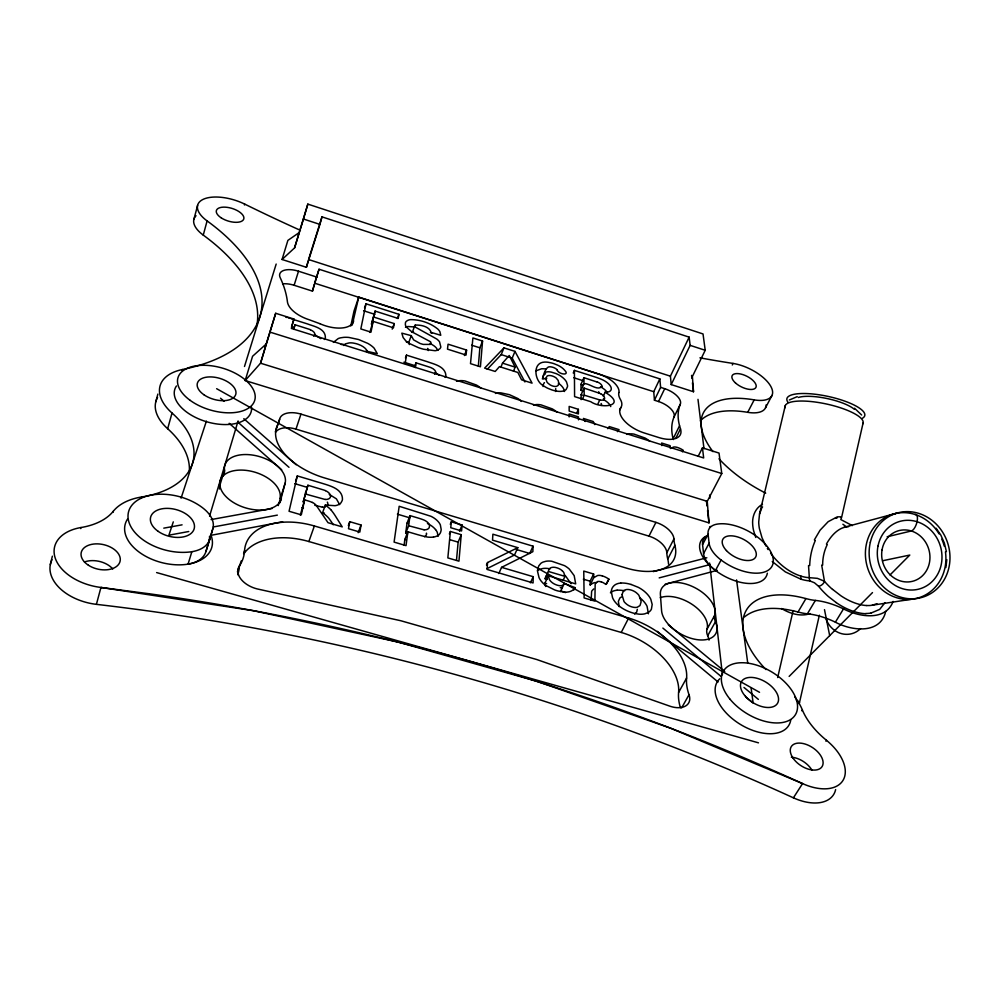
<?xml version="1.0" encoding="UTF-8"?>
<svg xmlns="http://www.w3.org/2000/svg" width="1000" height="1000" viewBox="0 0 1000 1000"><rect width="100%" height="100%" fill="white"/><g stroke="black" fill="none" stroke-linecap="round" stroke-linejoin="round"><path stroke-width="1.5" d="M808.525 565.525L809.325 577.688A4.575 2.675 -85.8 0 0 810.025 580.975L814.45 582.775L818.587 586.3A60.188 30.288 30.6 0 0 828.4 596.55L836.175 602.575M487.038 568.612L514.525 554.987L517.812 547.663L492.525 540.138L492.887 534.2L533.038 546.175L532.875 551.688L501.562 567.35L498.812 573.538M501.562 567.35L533.237 576.688L533.075 582.95L487.1 569.45L487.55 562.525L517.812 547.663M547.225 579.438L545.175 578.837L549.188 569.15A8.662 5.025 25.4 0 1 550.962 567.712A8.338 4.85 25.4 0 1 555.588 567.475L556.013 567.6A10.325 6.012 25.4 0 1 557.312 567.962A8.413 4.888 25.4 0 1 562.288 570.775M545.175 578.837L545.775 576.45A8.625 5.05 25.4 0 1 547.55 575.013M414.812 325.513L414.637 326.163A3.625 1.775 20.7 0 0 414.875 326.863L436.812 339.075A13.975 6.95 20.9 0 1 439.538 341.788L440.838 347.013A14.775 7.35 20.9 0 1 439.712 348.85L437.45 350.175A14.038 6.987 20.9 0 1 435.112 350.712L423.55 349.237A41.125 20.213 20.8 0 1 418.263 347.587L409.237 343.425A15.512 7.713 20.7 0 1 405.575 340.6L403.137 337.537L401.812 333.137L411.262 335.65L413.6 339.862L419.988 343.425A19.638 9.712 20.8 0 0 423.288 344.412L430.238 344.412M637.325 609.325L636.675 612.125L634.587 614.05M601.8 386.488C597.712 391.425 588.737 382.775 584.025 383.688L583.925 377.713L597.075 382M482.562 341.037L480.425 366.788L470.5 363.65L472.9 337.95L482.562 341.037L479.875 347.812L478.325 366.062M461.25 534.7L458.938 561.175L447.837 557.913L450.387 531.475L461.25 534.7L458.125 542.137L456.538 559.837M462.1 525.025L461.587 530.938L450.75 527.725L451.325 521.812L462.1 525.025L459.513 531.213M648.413 613.775L647.075 606.312A20.938 12.088 27.4 0 0 643.562 601.237A22.487 13 27.3 0 0 641.438 599.125L640.662 598.462A20.038 11.562 27.4 0 0 639.875 597.812M466.562 350.062L466.075 355.05L447.475 349.15L448.062 344.188L466.562 350.062L464.412 355.55M945.875 567.537L946.825 559.65M433.462 537.025A17.488 10.25 21.8 0 1 427.362 537.038L423.013 536.087A93.95 52.975 21.4 0 1 416.337 534.275L407.875 531.775L406.037 545.625L394.087 542.112L399.175 506.275L430.887 516.263A15.625 9.137 21.8 0 1 437.825 521.225L438.6 522.1A15.325 8.963 21.8 0 1 440.35 524.9L441.175 529.425A28.975 16.975 21.5 0 1 441.025 530.75L440.637 532.188A17.038 9.975 21.8 0 1 438.7 534.938M407.638 533.875L405.675 533.3L408.663 525.75L410 515.612L418.95 518.288A69.312 41.863 21.7 0 1 421.587 519.15L423.675 519.925A8.462 4.963 21.7 0 1 428.088 522.85A7.925 4.638 21.7 0 1 429.487 526.362A8.338 4.888 21.7 0 1 424.162 529.862M404.062 545.388L404.862 539.35L407.875 531.775M405.675 533.3L407.025 523.138L410 515.612M415.312 367.562L416 362.837L429.025 366.962A50.462 26.363 21 0 1 430.087 367.325L430.988 367.65A6.575 3.362 21 0 1 434.513 374.188M405.175 363.525L406.488 355.138L427.438 361.737C434.237 364.212 444.925 366.375 445.875 375.112A19.35 9.887 21 0 1 445.712 376.15L445.15 377.425M546.75 378.562A11.013 5.463 23.4 0 0 544.675 378.525C540.65 382.15 545.075 366.238 549.525 366.812A6.025 2.95 23.3 0 1 552.425 367.188A5.387 2.637 23.3 0 1 557.188 369.862M542.362 378.963L543.513 375.213L545.538 373.675M364.55 307.975L365.988 303.788L398.925 314.312L398.225 318.463L375.1 311.087L371.475 324.125L375.1 311.087M373.925 317.125L394.175 323.575L393.45 327.812L373.1 321.35L369.85 332.438M361.037 525.013L359.837 532.05L348.488 528.713L349.762 521.688L361.037 525.013L358.162 532.7M373.1 321.35L371 332.15L360.825 328.938L365.988 303.788M785.325 405.5L759.525 514L758.713 522.125A91.325 49.075 31.3 0 0 759.412 528.65L762.025 537.762L765.938 546.038M352.212 325.087L358.75 297.1L599.2 374.162A38.612 18.938 24.3 0 1 601.975 375.213L602.45 375.412A22.837 11.113 24.3 0 1 604.388 376.275A20.675 10.05 24.3 0 1 618.962 392.6M885.462 612.425L885.688 611.4M350.788 325.975L354.025 311.012L358.75 297.1M312.4 502.488L311.225 501.975A31.662 19 18.6 0 0 307.025 500.588L304.65 499.862L301.3 514.85L289.05 511.262L297.325 475.925L321.775 483.212C329.738 485.737 342.612 488.75 342.463 499.3A22.4 13.113 19 0 1 342.15 500.637L341.062 502.688A15.213 8.912 19.2 0 1 337.35 505.138A14.3 8.387 19.2 0 1 334.975 505.688L325.312 505.062L322.562 512.775A28.312 17.038 18.7 0 1 328.8 518.237L331.325 521.763A120.475 74.125 16.4 0 1 332.45 523.488L333.25 524.75M304.325 502.212L303.238 501.9L307.913 485.25L323.1 489.812A58.637 35.238 18.9 0 1 324.35 490.213L325.4 490.575M300.287 515.1L304.65 499.862M303.238 501.9L307.913 485.25M841.15 518.425L840.875 516.825L837.312 516.838L828.175 521.675L820.075 530.2L814.362 539.888M799.425 702.862L819.362 615.212M841.5 517.888L863.1 422.95M777.675 677.55L792.463 613.462A4.6 1.625 -73.6 0 1 793.5 610.6M50.325 564.637L52.362 556.175M279.975 502.725L285.15 483.075A31.463 18.35 17.2 0 0 255.75 455.65A31.463 18.35 17.2 0 0 224.5 470.037L219.613 486.138M278.238 505.613L285.15 483.075M80.763 528.587L81.037 527.525A68.525 40.963 11.7 0 0 113.263 511.287A61.638 38.175 14.7 0 1 141.562 497.013A100.15 57.525 13.3 0 0 172.025 413.025A54.725 30.162 16.3 0 1 182.463 369.513A204.325 100.688 13.9 0 0 207.1 220.9A33.7 15.525 17.2 0 1 203.55 199.163A33.7 15.525 17.2 0 1 244.7 204.1A649.712 221.062 21.4 0 0 300.413 230.35M428.312 350.562L428.338 349.562A4.338 2.175 20.9 0 0 427.825 348.638L427.612 348.4M112.987 512.337L113.263 511.287M282.6 283.863A17.175 8.45 18.2 0 1 294.125 285.275L312.475 291.125L314.225 284.488M312.475 291.125L319.037 269.237L659.85 378.888L660.6 387.362L654.438 400.225L658.525 401.538A16.275 7.875 25.4 0 1 674 417.113A113.837 54.638 27.8 0 0 673.112 438.787L673.312 439.562M193.863 219.488L197.613 205.35M835.625 789.6A42.925 25.425 33.6 0 1 793.4 797.825C573.162 697.113 336.912 632.225 96.412 604.35L100.938 587.45A46.863 29.6 12.5 0 1 55.213 558.062A46.863 29.6 12.5 0 1 81.037 527.525M155.775 401.85L157.875 394.062M256.85 325.6A203.062 101.538 13.7 0 0 203.263 235.1L207.1 220.9M293.762 329.375L295.012 324.762L308.387 329A51.612 26.875 18.3 0 1 309.488 329.363L310.4 329.7M141.275 498.038L141.562 497.013M293.938 319.037L291.363 328.425L703.675 457.962L702.463 447.85L719.025 453.075L721.775 473.537L707.237 501.35L709 522.875L245.175 380.562L252.575 356.275L266.225 343.988L275.688 313.288L293.938 319.037L291.613 326.388M319.913 224.4L321.987 216.863L689.15 337.15L690.138 345.363L671.225 384.588L693.512 391.75L692.4 376.488L705.212 350.288L703.025 333.95L307.838 204.112L294.562 247.9L282.062 259.488L306.4 267.3L319.913 224.4L303.45 219.025L307.838 204.112M306.4 267.3L308.188 260.825M182.2 370.487L182.463 369.513M189.387 470.462A99.462 57.9 13 0 0 167.662 428.725L172.025 413.025M244.462 204.975L244.7 204.1M759.525 514L761.538 508.638M191.85 551.7L188.075 564.138A33.7 20.975 14.8 0 0 205.912 551.6L212.838 528.725A33.587 20.525 15.1 0 0 204.737 509.538A45.062 27.625 14.8 0 0 145.512 496.512A45.062 27.625 14.8 0 0 134.625 532.125A45.062 27.625 14.8 0 0 191.85 551.7A33.888 20.875 14.9 0 0 209.737 539.275L212.838 528.725M266.225 343.988L260.55 363.212L245.175 380.562M707.237 501.35L260.55 363.212L275.688 313.288M209.55 516.163L238.1 420.938M282.062 259.488L287.887 240.387L299.05 232.675M885.2 613.438C878.5 634.7 850.525 630.4 835.375 622.175A57.85 31.237 31.5 0 0 807.4 613.8A43.875 23 29.7 0 1 802.062 612.987L798.012 612.025A83.387 45.888 31.5 0 0 744.575 616.875M294.562 247.9L303.45 219.025M244.488 366.488L276.175 264.05M205.912 551.6L209.737 539.275M294.125 285.275L298.512 271.212L316.962 277.137M321.987 216.863L308.55 259.525L670.4 376.188L671.225 384.588M293.637 329.113L295.012 324.762M319.037 269.237L314.575 283.163L653.75 391.7L654.438 400.225M275.4 431.812L279.637 419.225A19.512 10.825 18.3 0 1 300.963 414.113L655.925 522.375A18.613 10.037 26.8 0 1 673.925 538.975A65.037 34.475 28.5 0 0 674.9 545.275L667.75 559.075A54.913 30.512 26.3 0 1 668.525 564.087M237.438 571.9L239.363 566.038A78.463 48.6 14.7 0 0 244.55 550.75A63.375 39.388 18.8 0 1 314.375 525.975L628.65 618.05A61.075 36.612 28.3 0 1 686.6 678.062A73.288 42.675 31.4 0 0 689.025 694.725L681.65 707.85M239.312 566.763L241.213 560.938M243.6 553.663L244.55 550.75M555.575 391.475L555.725 388.575M173.287 521.862L168.9 535.188L188.762 531.512M181.075 498.162L206.4 421.125M275.7 432.088A19.387 10.913 18.2 0 1 295.975 429.125L300.963 414.113M295.587 481.075L297.325 475.925M244.35 553.075A62.925 39.638 18.6 0 1 308.863 541.525L314.375 525.975M893.112 601.425C885.562 621.587 858.825 616.888 843.787 609.038M392.188 329.15L394.175 323.575M397.438 318.463L398.925 314.312M412.35 332.337L414.65 325.938M409.338 344.562L408.713 342.612L411.262 335.65M405.45 357.962L406.488 355.138M348.338 525.538L349.762 521.688M414.425 367.062L416 362.837M487.238 369.338L501.213 354.613L503.963 347.875L514.987 351.388L532.062 383.137L521.575 379.812L517.85 372.463L499.45 366.637L495.2 371.463L484.625 368.125L503.963 347.875M500.85 367.225L502.512 363.137L509.237 355.5L515.15 367.15L513.462 371.225M524.938 381.975L512.212 358.125L514.987 351.388M450.3 524.3L451.325 521.812M449.363 533.962L450.387 531.475M486.463 565.013L487.55 562.525M573.237 373.038L574.412 370.375L595.55 377.15A70.188 35.1 24.4 0 1 598.75 378.263L601.175 379.188A13 6.325 24.2 0 1 609.738 385.087A11.675 5.675 24.3 0 1 605.075 392.188M583.325 391.062L581.062 390.337L580.975 384.35L583.925 377.713M581.062 390.337L584.025 383.688M581.175 399.625L581.112 394.75L584.087 388.088L599.775 393.363A6.212 3.05 24.3 0 1 600.588 393.75M582.4 399.188L584.2 395.163L584.087 388.088M576.562 413.375L578.375 409.325L569.163 406.425L569.175 411.037L578.425 413.95L578.375 409.325M533.038 546.175L529.712 553.462L516.375 549.487M597.925 403.938L599.75 399.938A6.562 3.225 24.3 0 0 603.237 400A6.138 3.025 24.3 0 0 604.425 398.462M603.312 396.238L605.125 392.262C627.75 405.737 602.087 409.513 590.8 401.725L574.587 396.6L574.412 370.375M530.413 582.825L533.237 576.688M619.6 410.2L621.3 406.75A22.788 11.2 24.4 0 0 621.838 404.513L621.788 403.312A21.475 10.55 24.4 0 0 620.8 400.2L620.45 399.562A24.875 12.05 25.1 0 1 618.825 392.537M545.3 585.438L544.913 583.138L548.337 575.812L575.7 583.888L574.175 575.625L569.288 569.062A17.75 10.312 25.4 0 0 564.5 565.638L551.725 561.237A17.925 10.425 25.4 0 0 545.962 561.263L543.125 562.062A18.962 11.025 25.4 0 0 540.775 563.425L538.75 565.913L537.725 569.288A38.45 22.338 25.9 0 0 537.6 571.587L539.038 577.625A20.975 12.237 25.5 0 0 541.438 581.425L542.8 582.913A16.738 9.787 25.4 0 0 546.038 585.625L554.65 589.925A31.4 18.212 25.4 0 0 558.075 591L564.138 592.1M563.263 580.013L564.987 576.362L563.787 572.55A7.912 4.588 25.4 0 0 562.55 571.062L562.263 570.788M653.75 391.7L659.85 378.888M560.288 591.575A13.213 7.775 25.4 0 0 560.8 590.812L564.288 583.513L575.025 587.6L573.85 590.037M670.4 376.188L689.15 337.15M658.525 401.538L664.712 388.675L660.6 387.362M884.975 602.675L879.7 609.375L871.062 613.05M596.425 582.612A8.15 4.7 26.5 0 0 594.637 582.625A7.188 4.15 26.5 0 0 593.938 582.788L591.325 584.062A39.7 23.038 27.3 0 0 590.175 584.938L590.112 581.2L593.625 574L583.763 571.075L584.125 597.95L594.888 601.112L595.163 584.425A13.225 7.612 26.7 0 1 595.45 583.65A18.35 10.575 26.8 0 1 595.675 583.212L597.587 581.6M590.175 584.938L593.7 577.725L597.463 575.588A7.212 4.138 26.4 0 1 597.938 575.475A8.175 4.688 26.5 0 1 602.263 575.887M674 417.113L680.312 404.237A16.363 7.8 25.4 0 0 664.712 388.675M673.112 438.787L679.55 425.75A114.462 54.112 27.7 0 1 680.312 404.237M675.95 438L680.475 428.862L679.55 425.75M606.525 583.962L608.9 579.175A13.487 7.75 26.5 0 0 602.263 575.85M732.3 364.975L733.075 363.438A31.2 14.087 26.3 0 1 770.625 386.075A31.2 14.087 26.3 0 1 754.188 399.875A89.575 42.325 27.7 0 0 712.987 451.662M667.75 559.075A64.65 34.762 28.6 0 1 666.812 552.737A18.5 10.125 26.9 0 0 648.975 536.138L655.925 522.375M698.263 456.1L702.463 447.85M680.438 707.7A72.8 42.962 31.6 0 1 678.6 692.45A60.663 36.862 28.4 0 0 621.237 632.45L628.65 618.05M666.812 552.737L673.925 538.975M700.375 420.838A89.087 42.737 27.8 0 1 747.712 412.325L754.188 399.875M765.55 407.713L772.038 395.387M721.1 560.025L715.462 570.438A27.975 14.887 28.5 0 1 703.575 553.6L702.575 544.625L708.075 534.275A27.887 14.588 28.2 0 1 716.65 524.212A37.325 19.562 28.4 0 1 762.513 541.3A37.325 19.562 28.4 0 1 766.25 571.325A37.325 19.562 28.4 0 1 721.1 560.025A28.1 14.8 28.4 0 1 709.112 543.212L708.075 534.275M703.575 553.6L709.112 543.212M826.438 544.062C830.95 535.862 838.55 527 848.575 526.663M709.025 640.113A30.025 17.262 28.8 0 0 707.688 635.725A19.55 11.037 29.7 0 1 706.988 629.237L714.712 615.275A29.812 16.725 28.4 0 0 689.562 585.3A29.812 16.725 28.4 0 0 660.387 594.45L661.575 610.638A30.213 17.138 28.7 0 0 694.675 639.225A30.213 17.138 28.7 0 0 715.45 621.737A19.675 10.962 29.5 0 1 714.712 615.275M707.688 635.725L715.45 621.737M678.6 692.45L686.6 678.062M682.475 451.812L683.325 450.337A11.725 5.85 26.2 0 0 677.525 447.488A7.1 3.538 26.2 0 0 673.85 447.013A6.275 3.125 26.2 0 0 673.462 447.088L670.625 448.438M605.875 584.375L608.9 579.175M798.012 612.025L805.938 598.6L810.013 599.587A44.138 22.8 29.6 0 0 815.375 600.413A58.212 30.987 31.3 0 1 843.5 608.9L843.637 608.962M807.4 613.8L815.375 600.413M835.375 622.175L843.5 608.9M801.812 710.775L802.35 709.9A57.575 33.512 31.4 0 0 794.775 696.938M762.025 507.75L762.562 506.887M575.025 587.6L572.775 590.138A17.4 10.163 25.5 0 1 564.15 592.137M825.913 741.188L826.475 740.312A62.062 34.45 33.1 0 1 802.35 709.9M793.4 797.825L802.562 783.587A43.225 25.263 33.4 0 0 843.312 779.85A43.225 25.263 33.4 0 0 826.475 740.312M607.825 428.688L609.275 426.575L619.062 429.65L617.475 431.662M333.363 342.413L338.2 338.575A22.475 11.513 19.5 0 1 340.75 337.8L343.612 337.375A22.012 11.262 19.5 0 1 348.888 337.438L358.638 339.538L367.725 343.363A20.15 10.312 19.6 0 1 373.05 347.113A15.213 7.763 19.6 0 1 374.15 348.188L377.287 353.638L367.15 351.337M324.363 339.487L325.1 338.237A19.788 10.062 18.5 0 0 325.387 337.225C325.175 328.35 313.85 326.362 307.288 323.862L291.15 318.788M343.9 345.513L346.1 343.7L349.087 342.925A12.012 6.15 19.5 0 1 353.237 343.05L355.887 343.6A16.35 8.387 19.5 0 1 357.812 344.175L358.325 344.35A11.425 5.85 19.5 0 1 367.3 351.35M789.137 676.413L872.5 592.575M890.05 574.925L909.8 555.062L882.65 560.737M535.662 370.938L541.525 368.787A15.625 7.7 23.3 0 1 545.325 368.95L546.163 369.087M789.338 400L797.225 396.65M762.487 504.288C755.312 507.975 752.025 516.525 752.675 524.275A90.738 45.338 29.8 0 0 753.612 530.7L755.75 537.463M593.688 588.938L591.9 590.862A13.175 7.65 26.7 0 0 591.613 591.65L591.138 600.438M876.963 603.713L872.275 605.2A35.7 16.637 29 0 1 869.237 605.538L866.75 605.538M621.487 597.05L620.812 597.35A10.113 5.838 27.3 0 0 619.913 597.95L618.362 601.35L619.15 606.613M810.288 613.562C800.638 617 789.912 613.587 781.513 608.525M415.4 325.075C420.988 324.862 429.175 326.4 431.213 332.413L440.775 335.3L439.875 331.675A14.338 7.062 20.9 0 0 437.75 329C430.275 322.962 420.312 319.613 410.7 319.625A12.862 6.325 20.7 0 0 407.962 320.288L406.5 321.175A13.1 6.45 20.7 0 0 405.438 322.762L405.363 324.762A12.925 6.362 20.7 0 0 406.488 327.188L411.712 331.75L430.425 341.7A4.35 2.163 20.9 0 1 430.95 342.625L430.925 343.625A5.525 2.75 20.9 0 1 430.238 344.412M626.825 434.412L629.163 433.913A15.562 7.85 25.4 0 1 634.025 434.113L645.05 438.038A15.412 7.763 25.5 0 1 649.287 440.9L649.912 441.425M545.237 372.238L547.55 371.812A11.037 5.438 23.4 0 1 551.312 372.113L555.812 373.5A13.45 6.625 23.4 0 1 560.775 376.125L562.425 377.35A16.95 8.363 23.4 0 1 563.462 378.25A15.362 7.588 23.4 0 1 566.512 381.975L567.513 385.3A24.838 12.275 23.3 0 1 567.463 386.75L566.175 389.438A15.3 7.562 23.4 0 1 563.763 390.85A16.038 7.925 23.4 0 1 562.137 391.238A14.775 7.3 23.4 0 1 557.638 391.25L553.85 390.5A20.188 9.95 23.4 0 1 551.312 389.712L547.938 388.35A14.988 7.412 23.4 0 1 543.488 385.75C534.625 381.463 531.95 362.75 544.362 362.1A15.662 7.662 23.3 0 1 548.188 362.275L551.625 362.987A20.612 10.113 23.4 0 1 554.125 363.75L557.75 365.213A12.888 6.3 23.4 0 1 562.238 367.95A12.325 6.025 23.4 0 1 564.475 370.087C570.625 375.9 558.725 374.738 557.05 369.875M533.413 405.075L535.925 404.613A15.713 8.025 23.5 0 1 541 404.862L552.225 408.862A15.562 7.95 23.6 0 1 556.413 411.712L557.025 412.25M843.962 527.337L896 513.4M665.188 584.212L717.288 570.325M659.175 577.888L709.812 564.612M653.2 571.6L706.838 557.775M887.138 536.775L911.338 530.975A8.688 3.513 -71.8 0 0 917.075 521.725A8.688 3.513 -71.8 0 0 914.95 514.45M413.488 331.825L412.863 331.987A3.475 1.725 20.7 0 0 412.275 332.425M210.763 535.35L282.625 521.788M213.2 526.987L277.35 515.125M163.775 528.15L182.087 524.837M211.075 519.575L272.113 508.5M872.275 605.2L911.875 599.212M810.025 580.975L807.362 580.65A32.625 16.725 29.4 0 1 800.863 579.163L785.337 571.888L772.262 561.512M324.438 513.125L322.562 512.775M414.95 327L408.188 326.525A12.825 6.35 20.6 0 0 405.45 327.212M550.15 568.825L547.438 568.425A17.788 10.412 25.4 0 0 542.575 568.562L539.738 569.362A18.9 11.075 25.4 0 0 537.4 570.737M599.75 399.938L584.2 395.163M406.362 341.987L408.713 342.612M314.788 505.288L321.775 507.013A5.675 3.35 19 0 0 322.425 507.1M156.613 572.575L758.487 742.837M308.863 541.525L621.237 632.45M301.962 507.625L303.45 508.062M404.862 539.35L406.275 539.763M544.913 583.138L546.625 583.638M560.275 587.65L561.975 588.15M294.713 483.638L306.913 487.262M397.388 514.15L409.925 517.875M305.238 492.962L306.375 493.3M407.025 523.138L408.4 523.538M305.925 494.15L324.513 499.3A5.7 3.337 19.1 0 0 325.15 499.387M408.663 525.75L423.438 529.675A6.875 4.025 21.7 0 0 424.1 529.725M450 539.738L458.125 542.137M583.35 579.2L590.112 581.2M548.6 571.525L564.987 576.362M295.975 429.125L648.975 536.138M631.087 584.45L638.275 587.325A20.1 11.525 27.3 0 1 644.338 591.337L645.1 592.013A22.562 12.95 27.3 0 1 647.25 594.113A21 12.05 27.3 0 1 650.775 599.188L652.188 604.45L651.413 609.15A21.312 12.237 27.3 0 1 648.363 612.413L644.862 613.812A20.225 11.612 27.4 0 1 638.8 614.15L634.775 613.475A26.4 15.125 27.3 0 1 632.6 612.9A24.8 14.225 27.3 0 1 622.025 608.088A19.438 11.175 27.3 0 1 612.562 597.7L611.362 592.087M270.125 332.163L721.775 473.537M285.763 317.087L287.113 317.512M288.45 317.938L289.8 318.363M291.55 326.875L294.237 327.713M403.9 362.188L415.662 365.887M581.112 394.75L582.562 395.213M363.6 310.763L375.025 314.4M471.613 345.188L479.875 347.812M501.213 354.613L512.212 358.125M573.812 377.75L583.075 380.7M580.975 384.35L582.625 384.875M502.512 363.137L515.15 367.15M832.487 589.425A58.175 26.762 29.2 0 1 824.375 581.213L817.425 578.35L806.912 577.463A27.912 15.4 30.8 0 1 801.062 576.175C788.675 572.25 778.275 563.525 770.588 553.225M690.138 345.363L705.212 350.288M560.8 590.812L565.487 592.6M329.225 494.363L336.4 498.862L339.637 504.613M840.75 519.525L852.325 525.612M319.887 323.688L309.262 319.775A26.35 13.075 18.6 0 1 287.425 301.812A233.438 115.175 13.9 0 0 280.2 277.675A17.275 8.375 18.3 0 1 298.512 271.212M314.488 334.513L320.75 338.638M427.463 523.55L427.875 523.737A15.575 9.175 21.8 0 1 434.775 528.688L435.55 529.575M435.188 372.6L439.525 375.363M603.6 399.65L604.525 400.188A12.163 6.012 24.4 0 1 610.75 406.587M216.637 388.7L759.538 692.312M430.15 343.363L434.2 345.975A13.887 6.963 20.9 0 1 436.475 348.137L437.9 350.412M430.4 332.425L431.8 333.25M842.887 524.25L846.225 526.675M558.438 383.212L559.513 384.038A16.9 8.413 23.4 0 1 561.038 385.4A15.325 7.612 23.4 0 1 563.575 388.663L564.525 391.512M854.525 408.237L861.65 415.012M668.35 624.825L724.75 671.538M743.962 687.438L758.363 699.375M662.862 628.075L721.062 676.425M746.012 697.15L753.138 703.062L751.062 687.675M657.312 631.362L718.075 681.988M832.6 589.388L840.85 595.737A34.263 15.95 29.1 0 0 846.938 599.412L847.913 599.925A28.9 13.487 29.2 0 0 866.762 605.55M220.538 398.212L224.037 401.275M243.812 418.688L296.175 464.762M237.7 422.013L288.988 467.312M229.175 423.3L281.737 469.875M481.15 388.413L480.55 387.887A15.713 8.075 21.9 0 0 476.4 385.025L465 380.975A15.875 8.162 21.9 0 0 459.75 380.662L457.113 381.112A16.788 8.637 21.9 0 0 456.5 381.3M936.112 528.237L940.837 535.125L944.375 543.125L946.4 551.638M767.337 548.425L768.088 549.612M585.163 421.512L583.387 418.438L593.225 421.525L594.85 424.613M545.763 586.512L545.438 585.8M571.025 583.713L565.825 576.312A17.688 10.35 25.4 0 0 564.362 575.087M824.488 609.637L829.688 635.625M543.088 386.538L543 385.925A18.938 9.412 23.6 0 1 543 385.025L544.263 382.738A6.338 3.15 23.4 0 1 544.462 382.638M736.55 579.925L747.738 663.05M697.987 399.35L703.988 448.725M709.613 495L709.987 498.088M691.575 375.387L691.925 378.363M692.45 382.825L693.512 391.75M706.462 501.312L707 505.938M707.55 510.55L709 522.875M709.613 563.05L722.438 674.75M670.375 448.425L670.125 445.7L661.637 443.025L661.85 445.6M548.337 575.812L549.388 579.538A9.2 5.362 25.5 0 0 550.625 581.2A9.762 5.7 25.5 0 0 551.25 581.825A8.988 5.25 25.5 0 0 556.337 584.862A8.088 4.725 25.5 0 0 561.438 585.662M821.688 565.138L824.45 581.213A4.6 2.312 -38 0 1 818.587 586.3M593.625 574L593.7 577.725M438.125 536.388L437.287 532.375A15.275 9 21.8 0 0 435.55 529.575M578.488 419.825L578.45 416.887L569.175 413.963L569.188 416.912M279.637 419.225A69.675 38.413 16.3 0 1 277.638 424.9A57.387 32.2 19.1 0 0 324.487 477.912L626.275 568.062A55.263 30.275 26.3 0 0 674.9 545.275M689.025 694.725A21.175 12.763 29.7 0 1 668.737 705.775L536.75 659.525L400.788 620.737L259.075 589.338A22.175 14.013 17.4 0 1 239.363 566.038M281.4 498.475A31.888 18.85 17.1 0 1 241.875 506.625A31.888 18.85 17.1 0 1 222.688 476.1A21.012 12.275 15.9 0 0 224.5 470.037M767.35 573.2A37.15 19.688 28.5 0 1 721.162 574.312A37.15 19.688 28.5 0 1 706.325 536.05M251.55 407.2A39.8 21.938 16.3 0 1 207.4 421.975A39.8 21.938 16.3 0 1 176.462 385.962M211.1 535.475A44.812 27.75 14.7 0 1 165.95 563.562A44.812 27.75 14.7 0 1 127.475 519.163M353.663 320.863A26.288 13.075 18.9 0 1 320.025 323.75M620.837 407.55A25.275 12.438 25.3 0 0 644.2 432.95L658.787 437.537A25.25 12.387 25.5 0 0 680.475 428.862M788.037 402.325A39.837 10.913 12.2 0 1 828.112 396.425A39.837 10.913 12.2 0 1 862.275 418.35M860.55 628.612A22.875 21.062 74.5 0 1 825.812 618.2M733.075 363.438A649.712 221.062 21.4 0 1 699.938 357.837M765.713 493.137A89.575 42.325 27.7 0 1 718.975 458.8M766.012 669.587A83.925 45.538 31.3 0 1 746.2 610.425A83.925 45.538 31.3 0 1 805.938 598.6M709.538 527.1A37.325 19.562 28.4 0 1 710.475 526.475M790.8 719.638A41.863 24.362 31.4 0 1 741.988 725.362A41.863 24.362 31.4 0 1 719.737 678.8M945.45 551.888A43.75 39.85 71.7 0 1 896.663 597.725A43.75 39.85 71.7 0 1 872.487 529.5A43.75 39.85 71.7 0 1 939.075 533.888M941.825 539.188A43.75 39.85 71.7 0 1 944.287 546.175M702.575 544.625A27.763 14.688 28.3 0 1 705.25 537.188M209.513 536.237A33.413 20.612 14.9 0 1 209.025 541M766.175 404.85A31.05 14.225 26.4 0 1 747.712 412.325M96.412 604.35A46.525 29.762 12.2 0 1 51.988 559.75M167.662 428.725A54.375 30.4 16.2 0 1 157.562 397.5M203.263 235.1A33.525 15.675 17.1 0 1 196.025 215.738M822.65 565.15A40.375 33.625 86.2 0 1 827.237 544.637M837.05 518A39.9 5.012 2.2 0 1 835.238 518.325M809.7 565.612A59.488 50.55 84.4 0 1 815.325 540.5M871.062 613.05A39.162 19.938 30.5 0 1 865.763 613.488M865.913 613.725A34.825 17.738 30.6 0 1 836.188 602.562M800.863 579.163A4.575 1.613 -73.1 0 1 801.062 576.175M785.238 407.65A39.875 10.75 12.2 0 1 825.512 403.8A39.875 10.75 12.2 0 1 862.688 423.95M798.3 397.488A31.862 8.725 12.2 0 1 827.15 398.55A31.862 8.725 12.2 0 1 854.45 409.375M791.338 757.2A18.238 10.8 33.6 0 1 811.95 770.138M84.462 561.962A19.762 12.637 12.2 0 1 112.775 568.95M239.188 568.125A77.9 48.888 14.5 0 1 237.738 574.738M219.562 484.375A31.25 18.475 17.1 0 0 219.675 485.775A20.875 12.363 15.7 0 1 219.438 489.025M222.225 476.838A31.25 18.475 17.1 0 1 258.425 473.375A31.25 18.475 17.1 0 1 279.962 498.562M660.25 597.7A29.625 16.85 28.5 0 1 692.475 604.625A29.625 16.85 28.5 0 1 706.988 629.237M327.35 502.113A7.588 4.475 19 0 1 327.287 505.513M325.438 506.788A7.588 4.475 19 0 1 322.463 507.188M325.275 505.075A29.35 17.55 18.7 0 1 330.712 509.588M330.688 509.6A21.4 12.763 18.8 0 1 331.512 510.538L333.4 513.025A106.613 64.963 16.9 0 1 335.238 515.763L342.238 526.888L328.025 522.7L316.288 505.462A9.525 5.65 18.7 0 0 312.438 502.438M325.363 490.637A7.612 4.462 19 0 1 330.575 496.25A7.612 4.462 19 0 1 325.188 499.487M426.438 533.15A7.9 4.662 21.7 0 1 426.438 533.862M426.512 533.875A8.312 4.9 21.7 0 1 424.513 536.763M438.638 534.9A16.612 9.738 21.8 0 1 433.525 537.087M564.163 583.462A8.9 5.2 25.5 0 1 561.5 585.712M601.15 581.763A9.725 5.613 26.5 0 1 605.812 584.412M597.562 581.562A5.962 3.438 26.5 0 1 601.138 581.85M610.413 592.837A19.425 11.225 27.3 0 1 617.112 590.212M617.112 590.2A23.375 13.525 27.4 0 1 624.675 590.862M611.312 592.075A23.887 13.713 27.4 0 1 613.713 585.975A19.488 11.175 27.2 0 1 620.712 583.05M620.712 583.038A23.45 13.462 27.3 0 1 631.087 584.475M414.787 325.6A3.625 1.775 20.7 0 1 415.4 325.138M600.475 386.8A12.975 6.35 24.3 0 1 606.725 391.675A11.65 5.7 24.3 0 1 607.275 392.575M603.725 398.8A11.65 5.7 24.3 0 1 603.413 398.812M598.663 391.775A5.8 2.837 24.2 0 1 599.113 393.2M601.15 403.462A6.65 3.287 24.3 0 1 601.525 405.163M601.388 405.112A6.125 3.038 24.3 0 1 601.362 405.425M597.1 381.863A5.812 2.825 24.2 0 1 602.112 386.587M600.675 393.65A6.662 3.275 24.3 0 1 604.562 398.512M310.375 329.75A6.725 3.425 18.5 0 1 313.562 336.1M341.188 344.538A21.938 11.312 19.4 0 1 345.35 344.487M366.087 350.962A20.087 10.35 19.5 0 1 368.462 352.537M521.312 401.413A13.35 6.837 22.8 0 0 517.863 398.525L509.475 394.688L500.812 392.85A15.775 8.088 22.7 0 0 496.625 393.125A16.413 8.425 22.7 0 0 495.425 393.45M796.425 700.35A41.238 4.3 13.9 0 1 798.512 703.487M621.962 594.625L624.012 601.525A10.175 5.85 27.3 0 0 625 602.7L626.512 604.087A9.113 5.238 27.3 0 0 630.938 606.587A10.6 6.1 27.3 0 0 632.438 607.05L632.938 607.163A9.062 5.213 27.4 0 0 637.238 607.25L639.987 605.575L641.025 602.163A27.312 15.725 26.9 0 0 640.962 600.675L638.9 595.325A10.225 5.863 27.3 0 0 637.938 594.188L636.438 592.812A9.025 5.175 27.3 0 0 632.075 590.363A10.575 6.062 27.3 0 0 630.588 589.9L630.112 589.788A9.075 5.2 27.3 0 0 625.837 589.675L624.438 590.188A10.15 5.812 27.3 0 0 623.538 590.788L621.962 594.625M558.763 383.113L558.188 385.363L556.55 386.362A5.863 2.9 23.4 0 1 552.987 386.1A6.662 3.3 23.4 0 1 552.325 385.887A5.95 2.95 23.4 0 1 549.825 384.663L547.888 383.1A7.887 3.9 23.4 0 1 546.987 382.062L545.887 379.188A18.988 9.363 23.6 0 1 545.887 378.288L547.15 376.012A6.35 3.137 23.4 0 1 547.788 375.75L548.275 375.625A6.262 3.088 23.4 0 1 552 375.925A7.237 3.575 23.4 0 1 553.013 376.262A6.212 3.062 23.4 0 1 556.225 378.062L558.188 380.438L558.763 383.113M149.262 593.775L100.938 587.45L253.487 610.712L397.925 642.013L536.375 681.15L670.713 728.238L802.562 783.587C595.513 689.062 374.663 625.212 149.262 593.775M870.337 542.275A43.975 40.025 71.7 0 0 920.675 597.75A43.975 40.025 71.7 0 0 937.675 525.638A43.975 40.025 71.7 0 0 870.337 542.275M221.325 217.925A14.325 6.6 17.2 0 0 243.725 219.112A14.325 6.6 17.2 0 0 225.212 207.162A14.325 6.6 17.2 0 0 221.325 217.925M735.487 382.962A13.262 5.987 26.3 0 0 755.812 387.612A13.262 5.987 26.3 0 0 740.812 374.038A13.262 5.987 26.3 0 0 735.487 382.962M793.25 758.413A18.363 10.738 33.4 0 0 821.6 767.25A18.363 10.738 33.4 0 0 805.2 744.075A18.363 10.738 33.4 0 0 793.25 758.413M88.425 565.25A19.913 12.575 12.5 0 0 120.075 561.312A19.913 12.575 12.5 0 0 93.475 544.062A19.913 12.575 12.5 0 0 88.425 565.25M729.613 698.7A42.075 24.238 31.3 0 0 794.887 715.5A42.075 24.238 31.3 0 0 753.85 664.338A42.075 24.238 31.3 0 0 729.613 698.7M726.438 550.575A18.663 9.775 28.4 0 0 755.413 557.475A18.663 9.775 28.4 0 0 735.925 536.475A18.663 9.775 28.4 0 0 726.438 550.575M744.75 695.562A21.037 12.112 31.3 0 0 777.312 703.65A21.037 12.112 31.3 0 0 756.475 678.138A21.037 12.112 31.3 0 0 744.75 695.562M158.05 531.275A22.525 13.8 14.8 0 0 194.1 529.012A22.525 13.8 14.8 0 0 165.113 508.425A22.525 13.8 14.8 0 0 158.05 531.275M204.2 394.95A19.988 10.9 16.4 0 0 235.725 394.525A19.988 10.9 16.4 0 0 209.788 376.912A19.988 10.9 16.4 0 0 204.2 394.95M189.812 400.1A39.987 21.8 16.4 0 0 254.2 401.775A39.987 21.8 16.4 0 0 205.037 365.3A39.987 21.8 16.4 0 0 189.812 400.1M882.038 549.938A26.25 23.912 71.7 0 0 914.013 580.875A26.25 23.912 71.7 0 0 921.375 537A26.25 23.912 71.7 0 0 882.038 549.938M877.987 546.112A35.175 32.025 71.7 0 0 919.737 588.862A35.175 32.025 71.7 0 0 931.213 530.513A35.175 32.025 71.7 0 0 877.987 546.112"/></g></svg>
